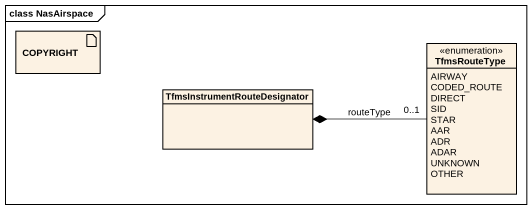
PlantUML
@startuml
mainframe class NasAirspace
allowmixing
hide circle
hide empty members
artifact COPYRIGHT #FCF2E3
enum TfmsRouteType {
  AIRWAY
  CODED_ROUTE
  DIRECT
  SID
  STAR
  AAR
  ADR
  ADAR
  UNKNOWN
  OTHER
}
class "TfmsInstrumentRouteDesignator" as TfmsInstrumentRouteDesignato
TfmsInstrumentRouteDesignato *-right- "0..1" TfmsRouteType : routeType
@enduml
